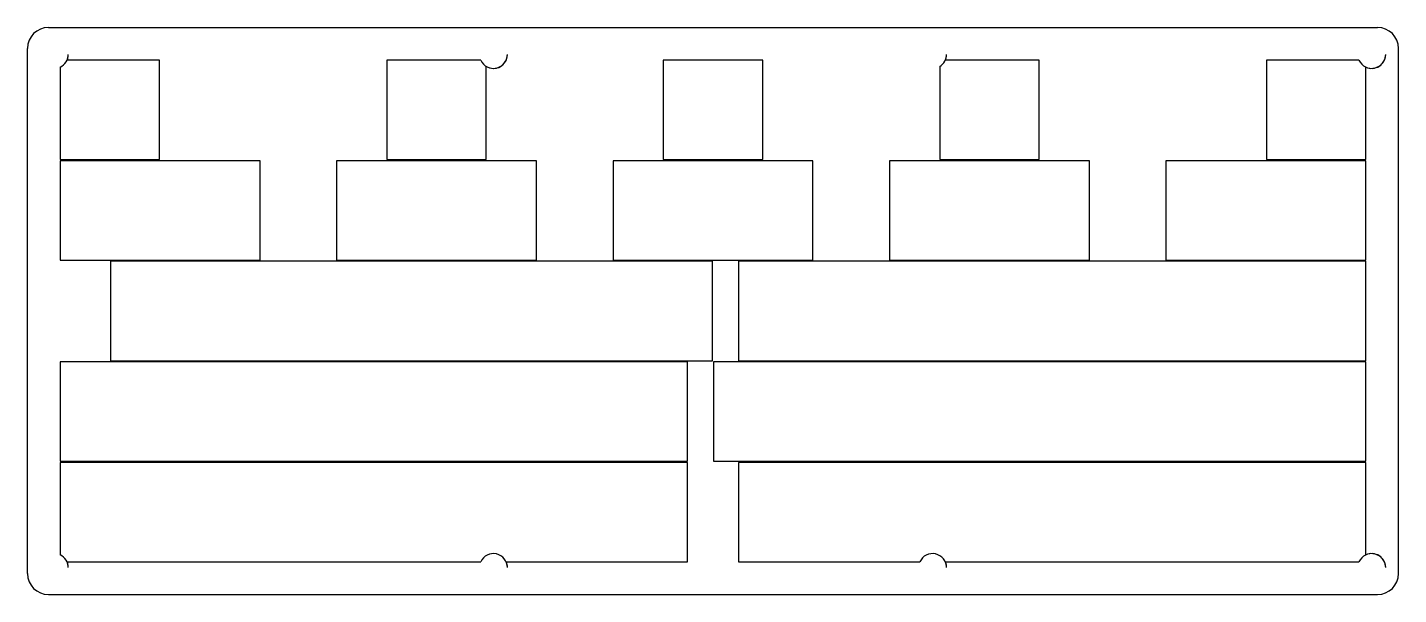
# Model space of a CAD drawing. Extents: x -130 to 130, y -54 to 54.
import ezdxf

# ---------------------------------------------------------------- set-up
doc = ezdxf.new("R2010")
doc.units = 0
doc.layers.get('0').update_dxf_attribs({"linetype": 'continuous'})

# ---------------------------------------------------------------- blocks, each defined once
blk = doc.blocks.new('SHAPE')
at = {"color": 0}
for p, q in [((-125.92, 53.73), (125.92, 53.73)), ((-129.93, -49.73), (-129.93, 49.73)), ((129.93, -49.73), (129.93, 49.73)), ((-104.88, 47.52), (-122.41, 47.52)), ((-104.88, 28.68), (-104.88, 47.52)), ((-44.02, 47.52), (-61.81, 47.52)), ((-61.81, 47.52), (-61.81, 28.68)), ((9.43, 47.52), (-9.43, 47.52)), ((-9.43, 47.52), (-9.43, 28.68)), ((9.43, 28.68), (9.43, 47.52)), ((61.81, 47.52), (44.02, 47.52)), ((61.81, 28.68), (61.81, 47.52)), ((122.41, 47.52), (104.88, 47.52)), ((104.88, 47.52), (104.88, 28.68)), ((-123.72, 46.21), (-123.72, 28.68)), ((-42.96, 28.68), (-42.96, 46.35)), ((42.96, 46.35), (42.96, 28.68)), ((123.72, 28.68), (123.72, 46.21)), ((-123.72, 28.68), (-104.88, 28.68)), ((-61.81, 28.68), (-42.96, 28.68)), ((-9.43, 28.68), (9.43, 28.68)), ((42.96, 28.68), (61.81, 28.68)), ((104.88, 28.68), (123.72, 28.68)), ((-123.72, 28.48), (-123.72, 9.62)), ((-85.83, 28.48), (-123.72, 28.48)), ((-85.83, 9.62), (-85.83, 28.48)), ((-71.34, 28.48), (-71.34, 9.62)), ((-33.44, 28.48), (-71.34, 28.48)), ((-33.44, 9.62), (-33.44, 28.48)), ((-18.95, 28.48), (-18.95, 9.62)), ((18.95, 28.48), (-18.95, 28.48)), ((18.95, 9.62), (18.95, 28.48)), ((71.34, 28.48), (33.44, 28.48)), ((33.44, 28.48), (33.44, 9.62)), ((71.34, 9.62), (71.34, 28.48)), ((123.72, 28.48), (85.83, 28.48)), ((85.83, 28.48), (85.83, 9.62)), ((123.72, 9.62), (123.72, 28.48)), ((-123.72, 9.62), (-85.83, 9.62)), ((-114.2, 9.43), (-114.2, -9.43)), ((-0.1, 9.43), (-114.2, 9.43)), ((-71.34, 9.62), (-33.44, 9.62)), ((-18.95, 9.62), (18.95, 9.62)), ((-0.1, -9.43), (-0.1, 9.43)), ((123.72, 9.43), (4.86, 9.43)), ((4.86, 9.43), (4.86, -9.43)), ((33.44, 9.62), (71.34, 9.62)), ((85.83, 9.62), (123.72, 9.62)), ((123.72, -9.43), (123.72, 9.43)), ((-4.86, -9.62), (-123.72, -9.62)), ((-123.72, -9.62), (-123.72, -28.48)), ((-114.2, -9.43), (-0.1, -9.43)), ((-4.86, -28.48), (-4.86, -9.62)), ((0.1, -9.62), (0.1, -28.48)), ((123.72, -9.62), (0.1, -9.62)), ((4.86, -9.43), (123.72, -9.43)), ((123.72, -28.48), (123.72, -9.62)), ((-123.72, -28.48), (-4.86, -28.48)), ((0.1, -28.48), (123.72, -28.48)), ((-123.72, -28.68), (-123.72, -46.21)), ((-4.86, -28.68), (-123.72, -28.68)), ((-4.86, -47.52), (-4.86, -28.68)), ((123.72, -28.68), (4.86, -28.68)), ((4.86, -28.68), (4.86, -47.52)), ((123.72, -46.21), (123.72, -28.68)), ((-122.41, -47.52), (-44.02, -47.52)), ((-39.2, -47.52), (-4.86, -47.52)), ((4.86, -47.52), (39.2, -47.52)), ((44.02, -47.52), (122.41, -47.52)), ((-125.92, -53.73), (125.92, -53.73))]:
    blk.add_line(p, q, dxfattribs=at)
for centre, radius, start, end in [((-125.92, 49.73), 4, 90, -180), ((125.92, 49.73), 4, 0, 90), ((-124.83, 48.62), 2.65, -65.4747, 0), ((-124.83, 48.62), 2.65, -24.5253, 0), ((-41.61, 48.62), 2.65, -155.4747, 0), ((-41.61, 48.62), 2.65, -120.7309, 0), ((41.61, 48.62), 2.65, -59.2691, 0), ((41.61, 48.62), 2.65, -24.5253, 0), ((124.83, 48.62), 2.65, -155.4747, 0), ((124.83, 48.62), 2.65, -114.5253, 0), ((-124.83, -48.62), 2.65, 0, 65.4747), ((-41.61, -48.62), 2.65, 0, 155.4747), ((41.61, -48.62), 2.65, 0, 155.4747), ((124.83, -48.62), 2.65, 0, 155.4747), ((124.83, -48.62), 2.65, 0, 114.5253), ((-124.83, -48.62), 2.65, 0, 24.5253), ((-41.61, -48.62), 2.65, 0, 24.5253), ((41.61, -48.62), 2.65, 0, 24.5253), ((-125.92, -49.73), 4, 180, -90), ((125.92, -49.73), 4, -90, 0)]:
    blk.add_arc(centre, radius, start, end, dxfattribs=at)

msp = doc.modelspace()

# ---------------------------------------------------------------- block references
msp.add_blockref('SHAPE', (0, 0))

doc.saveas('drawing.dxf')
